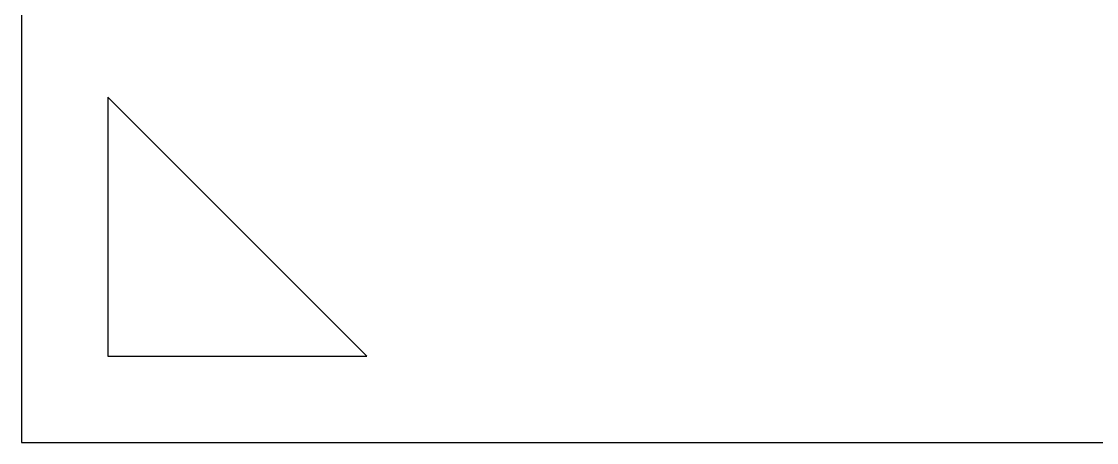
# Model space of a CAD drawing. Extents: x 0 to 200, y 0 to 200.
# Drawn here: x 0 to 49.8, y 0 to 19.5 of the extents above; entities that cross this region are included whole.
import ezdxf

# ---------------------------------------------------------------- set-up
doc = ezdxf.new("R2010")
doc.units = 0

msp = doc.modelspace()

# ---------------------------------------------------------------- linework, layer by layer
at = {"layer": 'MARK'}
for p, q in [((16, 4), (4, 16)), ((4, 16), (4, 4)), ((4, 4), (16, 4))]:
    msp.add_line(p, q, dxfattribs=at)
at = {"layer": 'OUTLINE'}
for p, q in [((0, 200), (0, 0)), ((0, 0), (200, 0))]:
    msp.add_line(p, q, dxfattribs=at)

doc.saveas('drawing.dxf')
